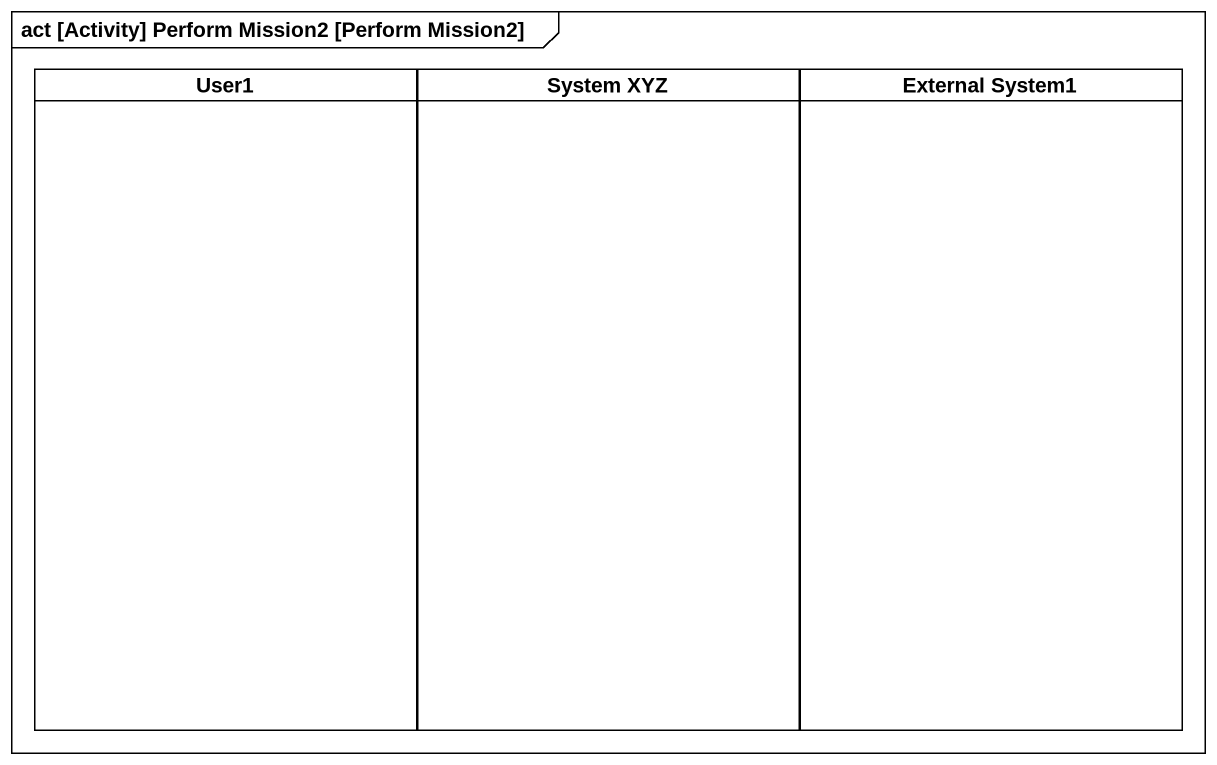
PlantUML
@startuml
mainframe act [Activity] Perform Mission2 [Perform Mission2]
hide empty description
state User1 <<partition>>
state "System XYZ" as System_XYZ <<partition>>
state "External System1" as External_System1 <<partition>>
@enduml
